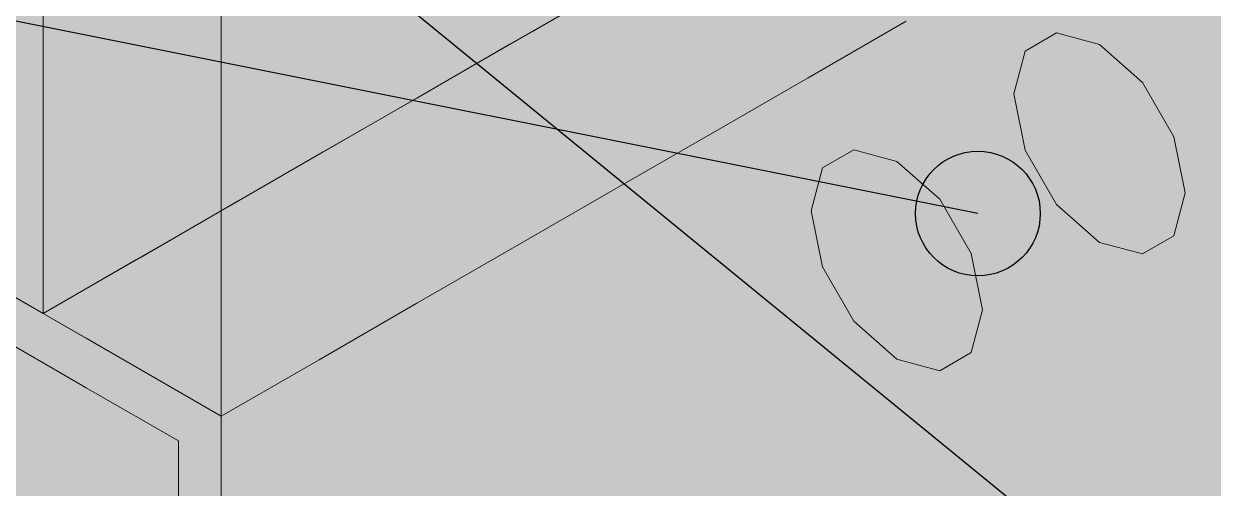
# Model space of a CAD drawing. Header units: metres. Extents: x 349021 to 349543, y 9281040 to 9281959.
# Drawn here: x 349203.3401 to 349203.4925, y 9281041.9934 to 9281042.053 of the extents above; entities that cross this region are included whole.
import ezdxf

# ---------------------------------------------------------------- set-up
doc = ezdxf.new("R2010")
doc.units = ezdxf.units.M
doc.header["$LTSCALE"] = 0.25
doc.layers.add('ISO-3D', color=7, linetype='CONTINUOUS', lineweight=13)
doc.layers.add('ISO-3D-ARISTAS', color=250, linetype='CONTINUOUS', lineweight=13)
doc.layers.add('LLAMADAS-NUM', color=30, linetype='CONTINUOUS', lineweight=25, true_color=0xc05014)

msp = doc.modelspace()

# ---------------------------------------------------------------- linework, layer by layer
at = {"layer": 'ISO-3D', "true_color": 0xb7aa8e}
for points in [[(349203.36538, 9281042.05854), (349203.37775, 9281042.0514), (349203.36538, 9281042.07251), (349203.37775, 9281042.06537)], [(349203.39012, 9281042.05822), (349203.40249, 9281042.05108), (349203.39012, 9281042.07219), (349203.40249, 9281042.06505)], [(349203.43961, 9281042.05982), (349203.45198, 9281042.05267), (349203.43961, 9281042.07323), (349203.45198, 9281042.06609)], [(349203.46435, 9281042.05894), (349203.47672, 9281042.0518), (349203.46435, 9281042.07236), (349203.47672, 9281042.06521)], [(349203.4891, 9281042.05807), (349203.50147, 9281042.05093), (349203.4891, 9281042.07148), (349203.50147, 9281042.06434)], [(349203.41486, 9281042.0579), (349203.42724, 9281042.05076), (349203.41486, 9281042.066), (349203.42724, 9281042.05886)], [(349203.42724, 9281042.05886), (349203.43961, 9281042.05172), (349203.42724, 9281042.06696), (349203.43961, 9281042.05982)], [(349203.45198, 9281042.05267), (349203.46435, 9281042.04553), (349203.45198, 9281042.06609), (349203.46435, 9281042.05894)], [(349203.37775, 9281042.0514), (349203.39012, 9281042.04426), (349203.37775, 9281042.06537), (349203.39012, 9281042.05822)], [(349203.40249, 9281042.05108), (349203.41486, 9281042.04394), (349203.40249, 9281042.06505), (349203.41486, 9281042.0579)], [(349203.47672, 9281042.0518), (349203.4891, 9281042.04466), (349203.47672, 9281042.06521), (349203.4891, 9281042.05807)], [(349203.43961, 9281042.05172), (349203.45198, 9281042.04458), (349203.43961, 9281042.05982), (349203.45198, 9281042.05267)], [(349203.36538, 9281042.04458), (349203.37775, 9281042.03743), (349203.36538, 9281042.05854), (349203.37775, 9281042.0514)], [(349203.39012, 9281042.04426), (349203.40249, 9281042.03711), (349203.39012, 9281042.05822), (349203.40249, 9281042.05108)], [(349203.42724, 9281042.05076), (349203.43961, 9281042.04362), (349203.42724, 9281042.05886), (349203.43961, 9281042.05172)], [(349203.46435, 9281042.04553), (349203.47672, 9281042.03839), (349203.46435, 9281042.05894), (349203.47672, 9281042.0518)], [(349203.41486, 9281042.04394), (349203.42724, 9281042.03679), (349203.41486, 9281042.0579), (349203.42724, 9281042.05076)], [(349203.4891, 9281042.04466), (349203.50147, 9281042.03752), (349203.4891, 9281042.05807), (349203.50147, 9281042.05093)], [(349203.45198, 9281042.04458), (349203.46435, 9281042.03743), (349203.45198, 9281042.05267), (349203.46435, 9281042.04553)], [(349203.37775, 9281042.03743), (349203.39012, 9281042.03029), (349203.37775, 9281042.0514), (349203.39012, 9281042.04426)], [(349203.40249, 9281042.03711), (349203.41486, 9281042.02997), (349203.40249, 9281042.05108), (349203.41486, 9281042.04394)], [(349203.42724, 9281042.03679), (349203.43961, 9281042.02965), (349203.42724, 9281042.05076), (349203.43961, 9281042.04362)], [(349203.43961, 9281042.04362), (349203.45198, 9281042.03647), (349203.43961, 9281042.05172), (349203.45198, 9281042.04458)], [(349203.47672, 9281042.03839), (349203.4891, 9281042.03125), (349203.47672, 9281042.0518), (349203.4891, 9281042.04466)], [(349203.36538, 9281042.03061), (349203.37775, 9281042.02347), (349203.36538, 9281042.04458), (349203.37775, 9281042.03743)], [(349203.45198, 9281042.03647), (349203.46435, 9281042.02933), (349203.45198, 9281042.04458), (349203.46435, 9281042.03743)], [(349203.46435, 9281042.03743), (349203.47672, 9281042.03029), (349203.46435, 9281042.04553), (349203.47672, 9281042.03839)], [(349203.4891, 9281042.03125), (349203.50147, 9281042.0241), (349203.4891, 9281042.04466), (349203.50147, 9281042.03752)], [(349203.39012, 9281042.03029), (349203.40249, 9281042.02315), (349203.39012, 9281042.04426), (349203.40249, 9281042.03711)], [(349203.41486, 9281042.02997), (349203.42724, 9281042.02283), (349203.41486, 9281042.04394), (349203.42724, 9281042.03679)], [(349203.43961, 9281042.02965), (349203.45198, 9281042.02251), (349203.43961, 9281042.04362), (349203.45198, 9281042.03647)], [(349203.47672, 9281042.03029), (349203.4891, 9281042.02315), (349203.47672, 9281042.03839), (349203.4891, 9281042.03125)], [(349203.37775, 9281042.02347), (349203.39012, 9281042.01632), (349203.37775, 9281042.03743), (349203.39012, 9281042.03029)], [(349203.40249, 9281042.02315), (349203.41486, 9281042.016), (349203.40249, 9281042.03711), (349203.41486, 9281042.02997)], [(349203.42724, 9281042.02283), (349203.43961, 9281042.01568), (349203.42724, 9281042.03679), (349203.43961, 9281042.02965)], [(349203.46435, 9281042.02933), (349203.47672, 9281042.02219), (349203.46435, 9281042.03743), (349203.47672, 9281042.03029)], [(349203.45198, 9281042.02251), (349203.46435, 9281042.01537), (349203.45198, 9281042.03647), (349203.46435, 9281042.02933)], [(349203.4891, 9281042.02315), (349203.50147, 9281042.016), (349203.4891, 9281042.03125), (349203.50147, 9281042.0241)], [(349203.36538, 9281042.01664), (349203.37775, 9281042.0095), (349203.36538, 9281042.03061), (349203.37775, 9281042.02347)], [(349203.39012, 9281042.01632), (349203.40249, 9281042.00918), (349203.39012, 9281042.03029), (349203.40249, 9281042.02315)], [(349203.41486, 9281042.016), (349203.42724, 9281042.00886), (349203.41486, 9281042.02997), (349203.42724, 9281042.02283)], [(349203.43961, 9281042.01568), (349203.45198, 9281042.00854), (349203.43961, 9281042.02965), (349203.45198, 9281042.02251)], [(349203.46435, 9281042.01537), (349203.47672, 9281042.00822), (349203.46435, 9281042.02933), (349203.47672, 9281042.02219)], [(349203.47672, 9281042.02219), (349203.4891, 9281042.01505), (349203.47672, 9281042.03029), (349203.4891, 9281042.02315)], [(349203.37775, 9281042.0095), (349203.39012, 9281042.00236), (349203.37775, 9281042.02347), (349203.39012, 9281042.01632)], [(349203.40249, 9281042.00918), (349203.41486, 9281042.00204), (349203.40249, 9281042.02315), (349203.41486, 9281042.016)], [(349203.4891, 9281042.01505), (349203.50147, 9281042.0079), (349203.4891, 9281042.02315), (349203.50147, 9281042.016)], [(349203.42724, 9281042.00886), (349203.43961, 9281042.00172), (349203.42724, 9281042.02283), (349203.43961, 9281042.01568)], [(349203.45198, 9281042.00854), (349203.46435, 9281042.0014), (349203.45198, 9281042.02251), (349203.46435, 9281042.01537)], [(349203.47672, 9281042.00822), (349203.4891, 9281042.00108), (349203.47672, 9281042.02219), (349203.4891, 9281042.01505)], [(349203.33176, 9281042.00451), (349203.34256, 9281041.99828), (349203.33176, 9281042.01573), (349203.34256, 9281042.0095)], [(349203.36538, 9281042.00267), (349203.37775, 9281041.99553), (349203.36538, 9281042.01664), (349203.37775, 9281042.0095)], [(349203.39012, 9281042.00236), (349203.40249, 9281041.99521), (349203.39012, 9281042.01632), (349203.40249, 9281042.00918)], [(349203.41486, 9281042.00204), (349203.42724, 9281041.99489), (349203.41486, 9281042.016), (349203.42724, 9281042.00886)], [(349203.43961, 9281042.00172), (349203.45198, 9281041.99457), (349203.43961, 9281042.01568), (349203.45198, 9281042.00854)], [(349203.46435, 9281042.0014), (349203.47672, 9281041.99426), (349203.46435, 9281042.01537), (349203.47672, 9281042.00822)], [(349203.4891, 9281042.00108), (349203.50147, 9281041.99394), (349203.4891, 9281042.01505), (349203.50147, 9281042.0079)], [(349203.34256, 9281041.99828), (349203.34806, 9281041.99511), (349203.34256, 9281042.0095), (349203.34806, 9281042.00632)], [(349203.37775, 9281041.99553), (349203.39012, 9281041.98839), (349203.37775, 9281042.0095), (349203.39012, 9281042.00236)], [(349203.40249, 9281041.99521), (349203.41486, 9281041.98807), (349203.40249, 9281042.00918), (349203.41486, 9281042.00204)], [(349203.42724, 9281041.99489), (349203.43961, 9281041.98775), (349203.42724, 9281042.00886), (349203.43961, 9281042.00172)], [(349203.45198, 9281041.99457), (349203.46435, 9281041.98743), (349203.45198, 9281042.00854), (349203.46435, 9281042.0014)], [(349203.47672, 9281041.99426), (349203.4891, 9281041.98711), (349203.47672, 9281042.00822), (349203.4891, 9281042.00108)], [(349203.34806, 9281041.99511), (349203.35988, 9281041.98828), (349203.34806, 9281042.00632), (349203.35988, 9281041.9995)], [(349203.33176, 9281041.9933), (349203.34256, 9281041.98707), (349203.33176, 9281042.00451), (349203.34256, 9281041.99828)], [(349203.36538, 9281041.99632), (349203.37775, 9281041.98918), (349203.36538, 9281042.00267), (349203.37775, 9281041.99553)], [(349203.39012, 9281041.98839), (349203.40249, 9281041.98125), (349203.39012, 9281042.00236), (349203.40249, 9281041.99521)], [(349203.41486, 9281041.98807), (349203.42724, 9281041.98093), (349203.41486, 9281042.00204), (349203.42724, 9281041.99489)], [(349203.43961, 9281041.98775), (349203.45198, 9281041.98061), (349203.43961, 9281042.00172), (349203.45198, 9281041.99457)], [(349203.46435, 9281041.98743), (349203.47672, 9281041.98029), (349203.46435, 9281042.0014), (349203.47672, 9281041.99426)], [(349203.4891, 9281041.98711), (349203.50147, 9281041.97997), (349203.4891, 9281042.00108), (349203.50147, 9281041.99394)], [(349203.34256, 9281041.98707), (349203.34806, 9281041.98389), (349203.34256, 9281041.99828), (349203.34806, 9281041.99511)], [(349203.36538, 9281041.98511), (349203.37775, 9281041.97797), (349203.36538, 9281041.99632), (349203.37775, 9281041.98918)], [(349203.34806, 9281041.98389), (349203.35988, 9281041.97707), (349203.34806, 9281041.99511), (349203.35988, 9281041.98828)], [(349203.37775, 9281041.98918), (349203.39012, 9281041.98204), (349203.37775, 9281041.99553), (349203.39012, 9281041.98839)], [(349203.40249, 9281041.98125), (349203.41486, 9281041.9741), (349203.40249, 9281041.99521), (349203.41486, 9281041.98807)], [(349203.42724, 9281041.98093), (349203.43961, 9281041.97378), (349203.42724, 9281041.99489), (349203.43961, 9281041.98775)], [(349203.45198, 9281041.98061), (349203.46435, 9281041.97347), (349203.45198, 9281041.99457), (349203.46435, 9281041.98743)], [(349203.47672, 9281041.98029), (349203.4891, 9281041.97315), (349203.47672, 9281041.99426), (349203.4891, 9281041.98711)]]:
    msp.add_solid(points, dxfattribs=at)
at = {"layer": 'ISO-3D', "true_color": 0x8e8d88}
for points in [[(349203.43733, 9281042.05818), (349203.42479, 9281042.05094), (349203.43733, 9281042.07215), (349203.42479, 9281042.06491)], [(349203.46241, 9281042.05869), (349203.44987, 9281042.05145), (349203.46241, 9281042.07267), (349203.44987, 9281042.06542)], [(349203.48749, 9281042.05828), (349203.47495, 9281042.05104), (349203.48749, 9281042.07318), (349203.47495, 9281042.06593)], [(349203.36209, 9281042.05665), (349203.34955, 9281042.04941), (349203.36209, 9281042.07062), (349203.34955, 9281042.06338)], [(349203.38717, 9281042.05716), (349203.37463, 9281042.04992), (349203.38717, 9281042.07113), (349203.37463, 9281042.0639)], [(349203.41225, 9281042.05768), (349203.39971, 9281042.05043), (349203.41225, 9281042.07164), (349203.39971, 9281042.0644)], [(349203.37792, 9281042.05355), (349203.36538, 9281042.04631), (349203.37792, 9281042.0681), (349203.36538, 9281042.06086)], [(349203.403, 9281042.05349), (349203.39046, 9281042.04625), (349203.403, 9281042.06803), (349203.39046, 9281042.06079)], [(349203.42808, 9281042.05342), (349203.41554, 9281042.04618), (349203.42808, 9281042.06797), (349203.41554, 9281042.06073)], [(349203.45316, 9281042.05335), (349203.44062, 9281042.04611), (349203.45316, 9281042.0679), (349203.44062, 9281042.06066)], [(349203.47495, 9281042.05104), (349203.46241, 9281042.0438), (349203.47495, 9281042.06593), (349203.46241, 9281042.05869)], [(349203.39971, 9281042.05043), (349203.38717, 9281042.04319), (349203.39971, 9281042.0644), (349203.38717, 9281042.05716)], [(349203.42479, 9281042.05094), (349203.41225, 9281042.0437), (349203.42479, 9281042.06491), (349203.41225, 9281042.05768)], [(349203.44987, 9281042.05145), (349203.43733, 9281042.04421), (349203.44987, 9281042.06542), (349203.43733, 9281042.05818)], [(349203.50003, 9281042.05063), (349203.48749, 9281042.04339), (349203.50003, 9281042.06552), (349203.48749, 9281042.05828)], [(349203.34955, 9281042.04941), (349203.33701, 9281042.04217), (349203.34955, 9281042.06338), (349203.33701, 9281042.05614)], [(349203.37463, 9281042.04992), (349203.36209, 9281042.04269), (349203.37463, 9281042.0639), (349203.36209, 9281042.05665)], [(349203.39046, 9281042.04625), (349203.37792, 9281042.03901), (349203.39046, 9281042.06079), (349203.37792, 9281042.05355)], [(349203.41554, 9281042.04618), (349203.403, 9281042.03894), (349203.41554, 9281042.06073), (349203.403, 9281042.05349)], [(349203.44062, 9281042.04611), (349203.42808, 9281042.03887), (349203.44062, 9281042.06066), (349203.42808, 9281042.05342)], [(349203.43733, 9281042.04421), (349203.42479, 9281042.03698), (349203.43733, 9281042.05818), (349203.42479, 9281042.05094)], [(349203.46241, 9281042.0438), (349203.44987, 9281042.03656), (349203.46241, 9281042.05869), (349203.44987, 9281042.05145)], [(349203.48749, 9281042.04339), (349203.47495, 9281042.03615), (349203.48749, 9281042.05828), (349203.47495, 9281042.05104)], [(349203.36209, 9281042.04269), (349203.34955, 9281042.03544), (349203.36209, 9281042.05665), (349203.34955, 9281042.04941)], [(349203.38717, 9281042.04319), (349203.37463, 9281042.03595), (349203.38717, 9281042.05716), (349203.37463, 9281042.04992)], [(349203.41225, 9281042.0437), (349203.39971, 9281042.03647), (349203.41225, 9281042.05768), (349203.39971, 9281042.05043)], [(349203.37792, 9281042.03901), (349203.36538, 9281042.03177), (349203.37792, 9281042.05355), (349203.36538, 9281042.04631)], [(349203.403, 9281042.03894), (349203.39046, 9281042.0317), (349203.403, 9281042.05349), (349203.39046, 9281042.04625)], [(349203.42808, 9281042.03887), (349203.41554, 9281042.03163), (349203.42808, 9281042.05342), (349203.41554, 9281042.04618)], [(349203.42479, 9281042.03698), (349203.41225, 9281042.02973), (349203.42479, 9281042.05094), (349203.41225, 9281042.0437)], [(349203.44987, 9281042.03656), (349203.43733, 9281042.02932), (349203.44987, 9281042.05145), (349203.43733, 9281042.04421)], [(349203.47495, 9281042.03615), (349203.46241, 9281042.02891), (349203.47495, 9281042.05104), (349203.46241, 9281042.0438)], [(349203.50003, 9281042.03574), (349203.48749, 9281042.0285), (349203.50003, 9281042.05063), (349203.48749, 9281042.04339)], [(349203.34955, 9281042.03544), (349203.33701, 9281042.0282), (349203.34955, 9281042.04941), (349203.33701, 9281042.04217)], [(349203.37463, 9281042.03595), (349203.36209, 9281042.02871), (349203.37463, 9281042.04992), (349203.36209, 9281042.04269)], [(349203.39971, 9281042.03647), (349203.38717, 9281042.02922), (349203.39971, 9281042.05043), (349203.38717, 9281042.04319)], [(349203.39046, 9281042.0317), (349203.37792, 9281042.02446), (349203.39046, 9281042.04625), (349203.37792, 9281042.03901)], [(349203.41554, 9281042.03163), (349203.403, 9281042.0244), (349203.41554, 9281042.04618), (349203.403, 9281042.03894)], [(349203.38717, 9281042.02922), (349203.37463, 9281042.02198), (349203.38717, 9281042.04319), (349203.37463, 9281042.03595)], [(349203.41225, 9281042.02973), (349203.39971, 9281042.02249), (349203.41225, 9281042.0437), (349203.39971, 9281042.03647)], [(349203.43733, 9281042.02932), (349203.42479, 9281042.02208), (349203.43733, 9281042.04421), (349203.42479, 9281042.03698)], [(349203.46241, 9281042.02891), (349203.44987, 9281042.02167), (349203.46241, 9281042.0438), (349203.44987, 9281042.03656)], [(349203.48749, 9281042.0285), (349203.47495, 9281042.02126), (349203.48749, 9281042.04339), (349203.47495, 9281042.03615)], [(349203.36209, 9281042.02871), (349203.34955, 9281042.02148), (349203.36209, 9281042.04269), (349203.34955, 9281042.03544)], [(349203.37792, 9281042.02446), (349203.36538, 9281042.01722), (349203.37792, 9281042.03901), (349203.36538, 9281042.03177)], [(349203.403, 9281042.0244), (349203.39046, 9281042.01715), (349203.403, 9281042.03894), (349203.39046, 9281042.0317)], [(349203.42479, 9281042.02208), (349203.41225, 9281042.01484), (349203.42479, 9281042.03698), (349203.41225, 9281042.02973)], [(349203.34955, 9281042.02148), (349203.33701, 9281042.01423), (349203.34955, 9281042.03544), (349203.33701, 9281042.0282)], [(349203.37463, 9281042.02198), (349203.36209, 9281042.01474), (349203.37463, 9281042.03595), (349203.36209, 9281042.02871)], [(349203.39971, 9281042.02249), (349203.38717, 9281042.01525), (349203.39971, 9281042.03647), (349203.38717, 9281042.02922)], [(349203.44987, 9281042.02167), (349203.43733, 9281042.01443), (349203.44987, 9281042.03656), (349203.43733, 9281042.02932)], [(349203.47495, 9281042.02126), (349203.46241, 9281042.01402), (349203.47495, 9281042.03615), (349203.46241, 9281042.02891)], [(349203.50003, 9281042.02085), (349203.48749, 9281042.01361), (349203.50003, 9281042.03574), (349203.48749, 9281042.0285)], [(349203.39046, 9281042.01715), (349203.37792, 9281042.00991), (349203.39046, 9281042.0317), (349203.37792, 9281042.02446)], [(349203.38717, 9281042.01525), (349203.37463, 9281042.00801), (349203.38717, 9281042.02922), (349203.37463, 9281042.02198)], [(349203.41225, 9281042.01484), (349203.39971, 9281042.0076), (349203.41225, 9281042.02973), (349203.39971, 9281042.02249)], [(349203.43733, 9281042.01443), (349203.42479, 9281042.00719), (349203.43733, 9281042.02932), (349203.42479, 9281042.02208)], [(349203.36209, 9281042.01474), (349203.34955, 9281042.0075), (349203.36209, 9281042.02871), (349203.34955, 9281042.02148)], [(349203.46241, 9281042.01402), (349203.44987, 9281042.00678), (349203.46241, 9281042.02891), (349203.44987, 9281042.02167)], [(349203.48749, 9281042.01361), (349203.47495, 9281042.00637), (349203.48749, 9281042.0285), (349203.47495, 9281042.02126)], [(349203.37792, 9281042.00991), (349203.36538, 9281042.00267), (349203.37792, 9281042.02446), (349203.36538, 9281042.01722)], [(349203.37463, 9281042.00801), (349203.36209, 9281042.00078), (349203.37463, 9281042.02198), (349203.36209, 9281042.01474)], [(349203.39971, 9281042.0076), (349203.38717, 9281042.00036), (349203.39971, 9281042.02249), (349203.38717, 9281042.01525)], [(349203.42479, 9281042.00719), (349203.41225, 9281041.99995), (349203.42479, 9281042.02208), (349203.41225, 9281042.01484)], [(349203.44987, 9281042.00678), (349203.43733, 9281041.99954), (349203.44987, 9281042.02167), (349203.43733, 9281042.01443)], [(349203.34955, 9281042.0075), (349203.33701, 9281042.00027), (349203.34955, 9281042.02148), (349203.33701, 9281042.01423)], [(349203.47495, 9281042.00637), (349203.46241, 9281041.99913), (349203.47495, 9281042.02126), (349203.46241, 9281042.01402)], [(349203.50003, 9281042.00596), (349203.48749, 9281041.99872), (349203.50003, 9281042.02085), (349203.48749, 9281042.01361)], [(349203.36209, 9281042.00078), (349203.34955, 9281041.99353), (349203.36209, 9281042.01474), (349203.34955, 9281042.0075)], [(349203.38717, 9281042.00036), (349203.37463, 9281041.99312), (349203.38717, 9281042.01525), (349203.37463, 9281042.00801)], [(349203.41225, 9281041.99995), (349203.39971, 9281041.99271), (349203.41225, 9281042.01484), (349203.39971, 9281042.0076)], [(349203.43733, 9281041.99954), (349203.42479, 9281041.9923), (349203.43733, 9281042.01443), (349203.42479, 9281042.00719)], [(349203.46241, 9281041.99913), (349203.44987, 9281041.99189), (349203.46241, 9281042.01402), (349203.44987, 9281042.00678)], [(349203.48749, 9281041.99872), (349203.47495, 9281041.99148), (349203.48749, 9281042.01361), (349203.47495, 9281042.00637)], [(349203.37463, 9281041.99312), (349203.36209, 9281041.98588), (349203.37463, 9281042.00801), (349203.36209, 9281042.00078)], [(349203.34955, 9281041.99353), (349203.33701, 9281041.98629), (349203.34955, 9281042.0075), (349203.33701, 9281042.00027)], [(349203.39971, 9281041.99271), (349203.38717, 9281041.98547), (349203.39971, 9281042.0076), (349203.38717, 9281042.00036)], [(349203.42479, 9281041.9923), (349203.41225, 9281041.98506), (349203.42479, 9281042.00719), (349203.41225, 9281041.99995)], [(349203.44987, 9281041.99189), (349203.43733, 9281041.98465), (349203.44987, 9281042.00678), (349203.43733, 9281041.99954)], [(349203.47495, 9281041.99148), (349203.46241, 9281041.98424), (349203.47495, 9281042.00637), (349203.46241, 9281041.99913)], [(349203.50003, 9281041.99107), (349203.48749, 9281041.98383), (349203.50003, 9281042.00596), (349203.48749, 9281041.99872)], [(349203.36209, 9281041.98588), (349203.34955, 9281041.97864), (349203.36209, 9281042.00078), (349203.34955, 9281041.99353)], [(349203.38717, 9281041.98547), (349203.37463, 9281041.97823), (349203.38717, 9281042.00036), (349203.37463, 9281041.99312)], [(349203.41225, 9281041.98506), (349203.39971, 9281041.97782), (349203.41225, 9281041.99995), (349203.39971, 9281041.99271)], [(349203.43733, 9281041.98465), (349203.42479, 9281041.97741), (349203.43733, 9281041.99954), (349203.42479, 9281041.9923)], [(349203.46241, 9281041.98424), (349203.44987, 9281041.977), (349203.46241, 9281041.99913), (349203.44987, 9281041.99189)], [(349203.48749, 9281041.98383), (349203.47495, 9281041.97659), (349203.48749, 9281041.99872), (349203.47495, 9281041.99148)], [(349203.34955, 9281041.97864), (349203.33701, 9281041.9714), (349203.34955, 9281041.99353), (349203.33701, 9281041.98629)]]:
    msp.add_solid(points, dxfattribs=at)
at = {"layer": 'ISO-3D', "true_color": 0x7f7e7a}
for points in [[(349203.36649, 9281042.0576), (349203.35452, 9281042.05069), (349203.36649, 9281042.07157), (349203.35452, 9281042.06466)], [(349203.39043, 9281042.05745), (349203.37846, 9281042.05054), (349203.39043, 9281042.07142), (349203.37846, 9281042.06451)], [(349203.41436, 9281042.0573), (349203.40239, 9281042.0504), (349203.41436, 9281042.07127), (349203.40239, 9281042.06436)], [(349203.35452, 9281042.05069), (349203.34256, 9281042.04378), (349203.35452, 9281042.06466), (349203.34256, 9281042.05775)], [(349203.37846, 9281042.05054), (349203.36649, 9281042.04363), (349203.37846, 9281042.06451), (349203.36649, 9281042.0576)], [(349203.40239, 9281042.0504), (349203.39043, 9281042.04349), (349203.40239, 9281042.06436), (349203.39043, 9281042.05745)], [(349203.36649, 9281042.04363), (349203.35452, 9281042.03673), (349203.36649, 9281042.0576), (349203.35452, 9281042.05069)], [(349203.39043, 9281042.04349), (349203.37846, 9281042.03658), (349203.39043, 9281042.05745), (349203.37846, 9281042.05054)], [(349203.35452, 9281042.03673), (349203.34256, 9281042.02982), (349203.35452, 9281042.05069), (349203.34256, 9281042.04378)], [(349203.37846, 9281042.03658), (349203.36649, 9281042.02967), (349203.37846, 9281042.05054), (349203.36649, 9281042.04363)], [(349203.36649, 9281042.02967), (349203.35452, 9281042.02276), (349203.36649, 9281042.04363), (349203.35452, 9281042.03673)], [(349203.35452, 9281042.02276), (349203.34256, 9281042.01585), (349203.35452, 9281042.03673), (349203.34256, 9281042.02982)]]:
    msp.add_solid(points, dxfattribs=at)
at = {"layer": 'ISO-3D', "true_color": 0x2b2e35}
for points in [[(349203.43034, 9281042.06653), (349203.44175, 9281042.05994), (349203.4178, 9281042.05929), (349203.42921, 9281042.0527)], [(349203.44175, 9281042.05994), (349203.45316, 9281042.05335), (349203.42921, 9281042.0527), (349203.44062, 9281042.04611)], [(349203.4178, 9281042.05929), (349203.42921, 9281042.0527), (349203.40526, 9281042.05205), (349203.41667, 9281042.04546)], [(349203.40526, 9281042.05205), (349203.41667, 9281042.04546), (349203.39272, 9281042.04481), (349203.40413, 9281042.03822)], [(349203.42921, 9281042.0527), (349203.44062, 9281042.04611), (349203.41667, 9281042.04546), (349203.42808, 9281042.03887)], [(349203.39272, 9281042.04481), (349203.40413, 9281042.03822), (349203.38018, 9281042.03757), (349203.39159, 9281042.03098)], [(349203.41667, 9281042.04546), (349203.42808, 9281042.03887), (349203.40413, 9281042.03822), (349203.41554, 9281042.03163)], [(349203.38018, 9281042.03757), (349203.39159, 9281042.03098), (349203.36764, 9281042.03033), (349203.37905, 9281042.02374)], [(349203.40413, 9281042.03822), (349203.41554, 9281042.03163), (349203.39159, 9281042.03098), (349203.403, 9281042.0244)], [(349203.39159, 9281042.03098), (349203.403, 9281042.0244), (349203.37905, 9281042.02374), (349203.39046, 9281042.01715)], [(349203.36764, 9281042.03033), (349203.37905, 9281042.02374), (349203.3551, 9281042.02309), (349203.36651, 9281042.0165)], [(349203.3551, 9281042.02309), (349203.36651, 9281042.0165), (349203.34256, 9281042.01585), (349203.35397, 9281042.00926)], [(349203.37905, 9281042.02374), (349203.39046, 9281042.01715), (349203.36651, 9281042.0165), (349203.37792, 9281042.00991)], [(349203.36651, 9281042.0165), (349203.37792, 9281042.00991), (349203.35397, 9281042.00926), (349203.36538, 9281042.00267)]]:
    msp.add_solid(points, dxfattribs=at)
at = {"layer": 'ISO-3D', "true_color": 0xafa288}
for points in [[(349203.33176, 9281042.05001), (349203.34256, 9281042.04378), (349203.33176, 9281042.06398), (349203.34256, 9281042.05775)], [(349203.33176, 9281042.03605), (349203.34256, 9281042.02982), (349203.33176, 9281042.05001), (349203.34256, 9281042.04378)], [(349203.33176, 9281042.02208), (349203.34256, 9281042.01585), (349203.33176, 9281042.03605), (349203.34256, 9281042.02982)]]:
    msp.add_solid(points, dxfattribs=at)
at = {"layer": 'ISO-3D', "true_color": 0x603d28}
for points in [[(349203.46844, 9281042.04952), (349203.47246, 9281042.05185), (349203.44246, 9281042.03452), (349203.44648, 9281042.03685)], [(349203.48749, 9281042.02583), (349203.48346, 9281042.0235), (349203.46151, 9281042.01083), (349203.45748, 9281042.0085)]]:
    msp.add_solid(points, dxfattribs=at)
at = {"layer": 'ISO-3D', "true_color": 0x754a31}
for points in [[(349203.47246, 9281042.05185), (349203.47796, 9281042.05037), (349203.44648, 9281042.03685), (349203.45198, 9281042.03537)], [(349203.48346, 9281042.0235), (349203.47796, 9281042.02497), (349203.45748, 9281042.0085), (349203.45198, 9281042.00997)]]:
    msp.add_solid(points, dxfattribs=at)
at = {"layer": 'ISO-3D', "true_color": 0x6f472f}
for points in [[(349203.47796, 9281042.03767), (349203.46844, 9281042.04952), (349203.47246, 9281042.05185)], [(349203.47796, 9281042.03767), (349203.47246, 9281042.05185), (349203.47796, 9281042.05037)], [(349203.47796, 9281042.03767), (349203.46696, 9281042.04403), (349203.46844, 9281042.04952)], [(349203.47796, 9281042.03767), (349203.47796, 9281042.05037), (349203.48346, 9281042.0455)], [(349203.47796, 9281042.03767), (349203.48346, 9281042.0455), (349203.48749, 9281042.03853)], [(349203.47796, 9281042.03767), (349203.46844, 9281042.03682), (349203.46696, 9281042.04403)], [(349203.47796, 9281042.03767), (349203.48749, 9281042.03853), (349203.48896, 9281042.03132)], [(349203.45198, 9281042.02268), (349203.44246, 9281042.03452), (349203.44648, 9281042.03685)], [(349203.45198, 9281042.02268), (349203.44648, 9281042.03685), (349203.45198, 9281042.03537)], [(349203.47796, 9281042.03767), (349203.47246, 9281042.02985), (349203.46844, 9281042.03682)], [(349203.47796, 9281042.03767), (349203.47796, 9281042.02497), (349203.47246, 9281042.02985)], [(349203.47796, 9281042.03767), (349203.48346, 9281042.0235), (349203.47796, 9281042.02497)], [(349203.47796, 9281042.03767), (349203.48749, 9281042.02583), (349203.48346, 9281042.0235)], [(349203.47796, 9281042.03767), (349203.48896, 9281042.03132), (349203.48749, 9281042.02583)], [(349203.45198, 9281042.02268), (349203.45198, 9281042.03537), (349203.45748, 9281042.0305)], [(349203.45198, 9281042.02268), (349203.44098, 9281042.02902), (349203.44246, 9281042.03452)], [(349203.45198, 9281042.02268), (349203.45748, 9281042.0305), (349203.46151, 9281042.02353)], [(349203.45198, 9281042.02268), (349203.44246, 9281042.02182), (349203.44098, 9281042.02902)], [(349203.45198, 9281042.02268), (349203.46151, 9281042.02353), (349203.46298, 9281042.01632)], [(349203.45198, 9281042.02268), (349203.44648, 9281042.01485), (349203.44246, 9281042.02182)], [(349203.45198, 9281042.02268), (349203.45198, 9281042.00997), (349203.44648, 9281042.01485)], [(349203.45198, 9281042.02268), (349203.45748, 9281042.0085), (349203.45198, 9281042.00997)], [(349203.45198, 9281042.02268), (349203.46151, 9281042.01083), (349203.45748, 9281042.0085)], [(349203.45198, 9281042.02268), (349203.46298, 9281042.01632), (349203.46151, 9281042.01083)]]:
    msp.add_solid(points, dxfattribs=at)
at = {"layer": 'ISO-3D', "true_color": 0x583825}
for points in [[(349203.46696, 9281042.04403), (349203.46844, 9281042.04952), (349203.44098, 9281042.02902), (349203.44246, 9281042.03452)], [(349203.48896, 9281042.03132), (349203.48749, 9281042.02583), (349203.46298, 9281042.01632), (349203.46151, 9281042.01083)]]:
    msp.add_solid(points, dxfattribs=at)
at = {"layer": 'ISO-3D', "true_color": 0x7f5135}
for points in [[(349203.47796, 9281042.05037), (349203.48346, 9281042.0455), (349203.45198, 9281042.03537), (349203.45748, 9281042.0305)], [(349203.47796, 9281042.02497), (349203.47246, 9281042.02985), (349203.45198, 9281042.00997), (349203.44648, 9281042.01485)]]:
    msp.add_solid(points, dxfattribs=at)
at = {"layer": 'ISO-3D', "true_color": 0x7d5034}
for points in [[(349203.48346, 9281042.0455), (349203.48749, 9281042.03853), (349203.45748, 9281042.0305), (349203.46151, 9281042.02353)], [(349203.47246, 9281042.02985), (349203.46844, 9281042.03682), (349203.44648, 9281042.01485), (349203.44246, 9281042.02182)]]:
    msp.add_solid(points, dxfattribs=at)
at = {"layer": 'ISO-3D', "true_color": 0x6e462e}
for points in [[(349203.46844, 9281042.03682), (349203.46696, 9281042.04403), (349203.44246, 9281042.02182), (349203.44098, 9281042.02902)], [(349203.48749, 9281042.03853), (349203.48896, 9281042.03132), (349203.46151, 9281042.02353), (349203.46298, 9281042.01632)]]:
    msp.add_solid(points, dxfattribs=at)
at = {"layer": 'ISO-3D', "true_color": 0x4d525e}
for points in [[(349203.33176, 9281042.01573), (349203.34256, 9281042.0095), (349203.33176, 9281042.02208), (349203.34256, 9281042.01585)], [(349203.34256, 9281042.0095), (349203.34806, 9281042.00632), (349203.34256, 9281042.01585), (349203.34806, 9281042.01268)], [(349203.34806, 9281042.00632), (349203.35988, 9281041.9995), (349203.34806, 9281042.01268), (349203.35988, 9281042.00585)], [(349203.35988, 9281041.9995), (349203.36538, 9281041.99632), (349203.35988, 9281042.00585), (349203.36538, 9281042.00267)], [(349203.35988, 9281041.98828), (349203.36538, 9281041.98511), (349203.35988, 9281041.9995), (349203.36538, 9281041.99632)]]:
    msp.add_solid(points, dxfattribs=at)
at = {"layer": 'ISO-3D-ARISTAS', "color": 250}
for p, q in [((349203.36538, 9281042.04631), (349203.36538, 9281042.06086)), ((349203.36538, 9281042.05854), (349203.36538, 9281042.04458)), ((349203.40526, 9281042.05205), (349203.4178, 9281042.05929)), ((349203.34256, 9281042.04378), (349203.34256, 9281042.05775)), ((349203.34256, 9281042.04378), (349203.34256, 9281042.05775)), ((349203.41436, 9281042.0573), (349203.40239, 9281042.0504)), ((349203.39272, 9281042.04481), (349203.40526, 9281042.05205)), ((349203.45316, 9281042.05335), (349203.44062, 9281042.04611)), ((349203.45316, 9281042.05335), (349203.44062, 9281042.04611)), ((349203.46844, 9281042.04952), (349203.47246, 9281042.05185)), ((349203.46844, 9281042.04952), (349203.47246, 9281042.05185)), ((349203.47246, 9281042.05185), (349203.47796, 9281042.05037)), ((349203.47246, 9281042.05185), (349203.47796, 9281042.05037)), ((349203.40239, 9281042.0504), (349203.39043, 9281042.04349)), ((349203.46696, 9281042.04403), (349203.46844, 9281042.04952)), ((349203.46696, 9281042.04403), (349203.46844, 9281042.04952)), ((349203.47796, 9281042.05037), (349203.48346, 9281042.0455)), ((349203.47796, 9281042.05037), (349203.48346, 9281042.0455)), ((349203.36538, 9281042.03177), (349203.36538, 9281042.04631)), ((349203.44062, 9281042.04611), (349203.42808, 9281042.03887)), ((349203.44062, 9281042.04611), (349203.42808, 9281042.03887)), ((349203.36538, 9281042.04458), (349203.36538, 9281042.03061)), ((349203.38018, 9281042.03757), (349203.39272, 9281042.04481)), ((349203.48346, 9281042.0455), (349203.48749, 9281042.03853)), ((349203.48346, 9281042.0455), (349203.48749, 9281042.03853)), ((349203.34256, 9281042.02982), (349203.34256, 9281042.04378)), ((349203.34256, 9281042.02982), (349203.34256, 9281042.04378)), ((349203.39043, 9281042.04349), (349203.37846, 9281042.03658)), ((349203.46844, 9281042.03682), (349203.46696, 9281042.04403)), ((349203.46844, 9281042.03682), (349203.46696, 9281042.04403)), ((349203.42808, 9281042.03887), (349203.41554, 9281042.03163)), ((349203.42808, 9281042.03887), (349203.41554, 9281042.03163)), ((349203.48749, 9281042.03853), (349203.48896, 9281042.03132)), ((349203.48749, 9281042.03853), (349203.48896, 9281042.03132)), ((349203.36764, 9281042.03033), (349203.38018, 9281042.03757)), ((349203.44648, 9281042.03685), (349203.44246, 9281042.03452)), ((349203.44246, 9281042.03452), (349203.44648, 9281042.03685)), ((349203.45198, 9281042.03537), (349203.44648, 9281042.03685)), ((349203.44648, 9281042.03685), (349203.45198, 9281042.03537)), ((349203.47246, 9281042.02985), (349203.46844, 9281042.03682)), ((349203.47246, 9281042.02985), (349203.46844, 9281042.03682)), ((349203.37846, 9281042.03658), (349203.36649, 9281042.02967)), ((349203.45748, 9281042.0305), (349203.45198, 9281042.03537)), ((349203.45198, 9281042.03537), (349203.45748, 9281042.0305)), ((349203.44246, 9281042.03452), (349203.44098, 9281042.02902)), ((349203.44098, 9281042.02902), (349203.44246, 9281042.03452)), ((349203.36538, 9281042.01722), (349203.36538, 9281042.03177)), ((349203.41554, 9281042.03163), (349203.403, 9281042.0244)), ((349203.41554, 9281042.03163), (349203.403, 9281042.0244)), ((349203.48896, 9281042.03132), (349203.48749, 9281042.02583)), ((349203.48896, 9281042.03132), (349203.48749, 9281042.02583)), ((349203.34256, 9281042.01585), (349203.34256, 9281042.02982)), ((349203.34256, 9281042.01585), (349203.34256, 9281042.02982)), ((349203.36649, 9281042.02967), (349203.35452, 9281042.02276)), ((349203.3551, 9281042.02309), (349203.36764, 9281042.03033)), ((349203.36538, 9281042.03061), (349203.36538, 9281042.01664)), ((349203.46151, 9281042.02353), (349203.45748, 9281042.0305)), ((349203.45748, 9281042.0305), (349203.46151, 9281042.02353)), ((349203.47796, 9281042.02497), (349203.47246, 9281042.02985)), ((349203.47796, 9281042.02497), (349203.47246, 9281042.02985)), ((349203.44098, 9281042.02902), (349203.44246, 9281042.02182)), ((349203.44246, 9281042.02182), (349203.44098, 9281042.02902)), ((349203.48346, 9281042.0235), (349203.47796, 9281042.02497)), ((349203.48346, 9281042.0235), (349203.47796, 9281042.02497)), ((349203.48749, 9281042.02583), (349203.48346, 9281042.0235)), ((349203.48749, 9281042.02583), (349203.48346, 9281042.0235)), ((349203.34256, 9281042.01585), (349203.3551, 9281042.02309)), ((349203.403, 9281042.0244), (349203.39046, 9281042.01715)), ((349203.403, 9281042.0244), (349203.39046, 9281042.01715)), ((349203.46298, 9281042.01632), (349203.46151, 9281042.02353)), ((349203.46151, 9281042.02353), (349203.46298, 9281042.01632)), ((349203.34256, 9281042.01585), (349203.33176, 9281042.02208)), ((349203.33176, 9281042.02208), (349203.34256, 9281042.01585)), ((349203.35452, 9281042.02276), (349203.34256, 9281042.01585)), ((349203.44246, 9281042.02182), (349203.44648, 9281042.01485)), ((349203.44648, 9281042.01485), (349203.44246, 9281042.02182)), ((349203.36538, 9281042.00267), (349203.36538, 9281042.01722)), ((349203.39046, 9281042.01715), (349203.37792, 9281042.00991)), ((349203.39046, 9281042.01715), (349203.37792, 9281042.00991)), ((349203.34256, 9281042.0095), (349203.33176, 9281042.01573)), ((349203.33176, 9281042.01573), (349203.34256, 9281042.0095)), ((349203.35397, 9281042.00926), (349203.34256, 9281042.01585)), ((349203.34806, 9281042.01268), (349203.34256, 9281042.01585)), ((349203.36538, 9281042.01664), (349203.36538, 9281042.00267)), ((349203.46151, 9281042.01083), (349203.46298, 9281042.01632)), ((349203.46298, 9281042.01632), (349203.46151, 9281042.01083)), ((349203.44648, 9281042.01485), (349203.45198, 9281042.00997)), ((349203.45198, 9281042.00997), (349203.44648, 9281042.01485)), ((349203.35988, 9281042.00585), (349203.34806, 9281042.01268)), ((349203.34806, 9281042.00632), (349203.34256, 9281042.0095)), ((349203.34256, 9281042.0095), (349203.34806, 9281042.00632)), ((349203.37792, 9281042.00991), (349203.36538, 9281042.00267)), ((349203.37792, 9281042.00991), (349203.36538, 9281042.00267)), ((349203.45198, 9281042.00997), (349203.45748, 9281042.0085)), ((349203.45748, 9281042.0085), (349203.45198, 9281042.00997)), ((349203.45748, 9281042.0085), (349203.46151, 9281042.01083)), ((349203.46151, 9281042.01083), (349203.45748, 9281042.0085)), ((349203.36538, 9281042.00267), (349203.35397, 9281042.00926)), ((349203.35988, 9281041.9995), (349203.34806, 9281042.00632)), ((349203.34806, 9281042.00632), (349203.35988, 9281041.9995)), ((349203.36538, 9281042.00267), (349203.35988, 9281042.00585)), ((349203.36538, 9281041.99632), (349203.36538, 9281042.00267)), ((349203.36538, 9281042.00267), (349203.36538, 9281041.99632)), ((349203.35988, 9281041.98828), (349203.35988, 9281041.9995)), ((349203.35988, 9281041.9995), (349203.35988, 9281041.98828)), ((349203.36538, 9281041.98511), (349203.36538, 9281041.99632)), ((349203.36538, 9281041.99632), (349203.36538, 9281041.98511))]:
    msp.add_line(p, q, dxfattribs=at)
at = {"layer": 'LLAMADAS-NUM'}
for p, q in [((349203.53165, 9281041.93867), (349203.34261, 9281042.09335)), ((349203.46237, 9281042.02867), (349203.2016, 9281042.08083))]:
    msp.add_line(p, q, dxfattribs=at)
msp.add_circle((349203.46237, 9281042.02867), 0.008, dxfattribs=at)

doc.saveas('drawing.dxf')
